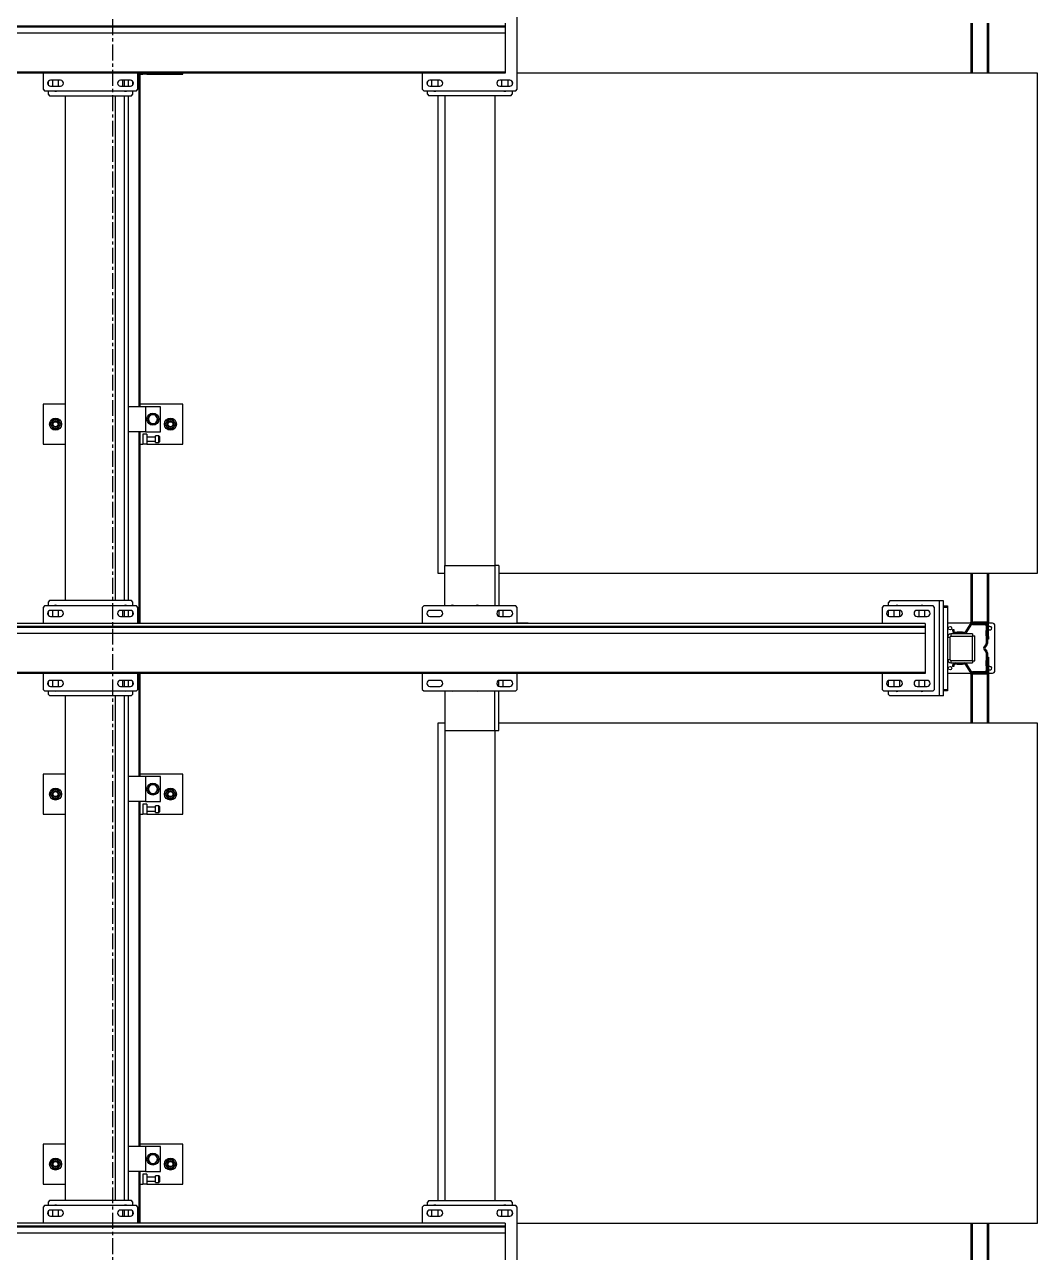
# Model space of a CAD drawing. Header units: millimetres. Extents: x 6622 to 532820, y 3370 to 359312.
# Drawn here: x 462973 to 465000, y 285681 to 288137 of the extents above; entities that cross this region are included whole.
import ezdxf

# ---------------------------------------------------------------- set-up
doc = ezdxf.new("R2010")
doc.units = ezdxf.units.MM
doc.linetypes.add('CENTER', pattern=[50.8, 31.75, -6.35, 6.35, -6.35])

# ---------------------------------------------------------------- blocks, each defined once
blk = doc.blocks.new('A$C6F3A12F4')
at = {"color": 2, "linetype": 'Continuous', "lineweight": 25}
for p, q in [((26585.2, 3700), (26585.2, 2659)), ((27585.2, 3700), (26585.2, 3700)), ((27585.2, 2622.1), (27585.2, 3700)), ((27885.2, 3700), (27885.2, 2622.1)), ((28885.2, 3700), (27885.2, 3700)), ((28885.2, 2659), (28885.2, 3700)), ((27780.2, 3615), (27690.2, 3615)), ((26485.2, 3602), (26585.2, 3602)), ((26485.2, 3599.5), (26585.2, 3599.5)), ((27585.2, 3602), (27683.2, 3602)), ((27585.2, 3599.5), (27683.2, 3599.5)), ((27683.2, 3599.5), (27683.2, 3602)), ((27683.2, 3599), (27683.2, 3599.5)), ((27685.2, 3599), (27683.2, 3599)), ((27683.2, 3599), (27683.2, 3572)), ((27685.2, 3610), (27685.2, 3601.8)), ((27685.2, 3599), (27685.2, 3594.5)), ((27687.7, 3594.5), (27685.2, 3594.5)), ((27685.2, 3570.1), (27685.2, 3594.5)), ((27686.2, 3602), (27686.2, 3600)), ((27712.2, 3602), (27686.2, 3602)), ((27690.7, 3600), (27686.2, 3600)), ((27687.7, 3570.1), (27687.7, 3594.5)), ((27690.7, 3600), (27690.7, 3597.5)), ((27690.7, 3600), (27699.8, 3600)), ((27690.7, 3597.5), (27699.8, 3597.5)), ((27699.8, 3600), (27699.8, 3597.5)), ((27710.6, 3600), (27699.8, 3600)), ((27710.6, 3597.5), (27699.8, 3597.5)), ((27710.6, 3597.5), (27710.6, 3600)), ((27710.6, 3600), (27725.8, 3600)), ((27710.6, 3597.5), (27725.8, 3597.5)), ((27712.2, 3600), (27712.2, 3602)), ((27712.2, 3602), (27717.2, 3602)), ((27717.2, 3602), (27717.2, 3600)), ((27725.8, 3597.5), (27725.8, 3600)), ((27729.2, 3598.8), (27727.6, 3596.8)), ((27727.6, 3596.8), (27731.8, 3593.5)), ((27729.2, 3598.8), (27733.3, 3595.5)), ((27731.8, 3593.5), (27733.3, 3595.5)), ((27737.1, 3595.5), (27741.2, 3598.8)), ((27737.1, 3595.5), (27738.6, 3593.5)), ((27738.6, 3593.5), (27742.8, 3596.8)), ((27742.8, 3596.8), (27741.2, 3598.8)), ((27744.6, 3600), (27744.6, 3597.5)), ((27744.6, 3600), (27759.8, 3600)), ((27744.6, 3597.5), (27759.8, 3597.5)), ((27753.2, 3600), (27753.2, 3602)), ((27753.2, 3602), (27758.2, 3602)), ((27758.2, 3602), (27758.2, 3600)), ((27758.2, 3602), (27784.2, 3602)), ((27759.8, 3600), (27759.8, 3597.5)), ((27770.6, 3600), (27759.8, 3600)), ((27770.6, 3597.5), (27759.8, 3597.5)), ((27770.6, 3597.5), (27770.6, 3600)), ((27770.6, 3600), (27779.7, 3600)), ((27770.6, 3597.5), (27779.7, 3597.5)), ((27779.7, 3600), (27784.2, 3600)), ((27779.7, 3597.5), (27779.7, 3600)), ((27785.2, 3594.5), (27782.7, 3594.5)), ((27782.7, 3594.5), (27782.7, 3570.1)), ((27784.2, 3600), (27784.2, 3602)), ((27785.2, 3601.8), (27785.2, 3610)), ((27787.2, 3599), (27785.2, 3599)), ((27785.2, 3599), (27785.2, 3594.5)), ((27785.2, 3594.5), (27785.2, 3570.1)), ((27787.2, 3599.5), (27787.2, 3602)), ((27787.2, 3602), (27885.2, 3602)), ((27787.2, 3599), (27787.2, 3599.5)), ((27787.2, 3599.5), (27885.2, 3599.5)), ((27787.2, 3599), (27787.2, 3572)), ((28885.2, 3602), (28985.2, 3602)), ((28885.2, 3599.5), (28985.2, 3599.5)), ((26485.2, 3569.5), (26585.2, 3569.5)), ((26485.2, 3567), (26585.2, 3567)), ((27585.2, 3569.5), (27683.2, 3569.5)), ((27585.2, 3567), (27683.2, 3567)), ((27683.2, 3572), (27685.2, 3572)), ((27683.2, 3567), (27683.2, 3572)), ((27685.2, 3567), (27683.2, 3567)), ((27685.2, 3570.1), (27685.2, 3567)), ((27685.2, 3570.1), (27687.7, 3570.1)), ((27685.2, 3567), (27685.2, 3520)), ((27689.1, 3567.5), (27687.8, 3565.4)), ((27701.8, 3556.9), (27687.8, 3565.4)), ((27703.1, 3559), (27689.1, 3567.5)), ((27706.7, 3569.9), (27711.7, 3569.9)), ((27706.7, 3569.9), (27706.7, 3526.9)), ((27760.7, 3574.9), (27710.7, 3574.9)), ((27710.7, 3569.9), (27710.7, 3574.9)), ((27760.7, 3569.9), (27710.7, 3569.9)), ((27711.7, 3569.9), (27711.7, 3526.9)), ((27759.7, 3526.9), (27759.7, 3569.9)), ((27759.7, 3569.9), (27764.7, 3569.9)), ((27760.7, 3569.9), (27760.7, 3574.9)), ((27764.7, 3526.9), (27764.7, 3569.9)), ((27781.3, 3567.5), (27767.3, 3559)), ((27782.6, 3565.4), (27768.6, 3556.9)), ((27782.6, 3565.4), (27781.3, 3567.5)), ((27782.7, 3570.1), (27785.2, 3570.1)), ((27785.2, 3572), (27787.2, 3572)), ((27785.2, 3567), (27785.2, 3570.1)), ((27787.2, 3567), (27785.2, 3567)), ((27785.2, 3520), (27785.2, 3567)), ((27787.2, 3572), (27787.2, 3567)), ((27787.2, 3569.5), (27885.2, 3569.5)), ((27787.2, 3567), (27885.2, 3567)), ((28885.2, 3569.5), (28985.2, 3569.5)), ((28885.2, 3567), (28985.2, 3567)), ((27701.8, 3556.9), (27703.1, 3559)), ((27705.7, 3554.3), (27703.2, 3554.3)), ((27703.2, 3550.3), (27703.2, 3554.3)), ((27705.7, 3550.3), (27703.2, 3550.3)), ((27703.2, 3550.3), (27703.2, 3539.5)), ((27703.2, 3539.5), (27705.7, 3539.5)), ((27703.2, 3535.5), (27703.2, 3539.5)), ((27705.7, 3550.3), (27705.7, 3554.3)), ((27705.7, 3550.3), (27705.7, 3539.5)), ((27705.7, 3535.5), (27705.7, 3539.5)), ((27767.2, 3554.3), (27764.7, 3554.3)), ((27767.2, 3550.3), (27764.7, 3550.3)), ((27764.7, 3539.5), (27767.2, 3539.5)), ((27767.2, 3554.3), (27767.2, 3550.3)), ((27767.2, 3539.5), (27767.2, 3550.3)), ((27767.2, 3539.5), (27767.2, 3535.5)), ((27767.3, 3559), (27768.6, 3556.9)), ((27650.7, 3511.9), (27650.7, 3519.9)), ((27650.7, 3519.9), (27653.7, 3519.9)), ((27653.7, 3519.9), (27653.7, 3511.9)), ((27653.7, 3519.9), (27817.7, 3519.9)), ((27698.2, 3530), (27698.2, 3532.5)), ((27698.2, 3532.5), (27700.2, 3532.5)), ((27698.2, 3530), (27700.2, 3530)), ((27700.2, 3530), (27700.2, 3532.5)), ((27703.2, 3535.5), (27705.7, 3535.5)), ((27706.7, 3526.9), (27711.7, 3526.9)), ((27713.7, 3524.9), (27713.7, 3519.9)), ((27713.7, 3524.9), (27757.7, 3524.9)), ((27757.7, 3519.9), (27757.7, 3524.9)), ((27759.7, 3526.9), (27764.7, 3526.9)), ((27764.7, 3535.5), (27767.2, 3535.5)), ((27770.2, 3532.5), (27770.2, 3530)), ((27770.2, 3532.5), (27772.2, 3532.5)), ((27770.2, 3530), (27772.2, 3530)), ((27772.2, 3532.5), (27772.2, 3530)), ((27817.7, 3511.9), (27817.7, 3519.9)), ((27817.7, 3519.9), (27820.7, 3519.9)), ((27820.7, 3519.9), (27820.7, 3511.9)), ((27830.7, 3511.9), (27640.7, 3511.9)), ((27640.7, 3511.9), (27640.7, 3503.9)), ((27830.7, 3503.9), (27640.7, 3503.9)), ((27640.7, 3503.9), (27640.7, 3404.9)), ((27653.7, 3494), (27650.7, 3491)), ((27650.7, 3491), (27650.7, 3392)), ((27817.7, 3494), (27653.7, 3494)), ((27820.7, 3491), (27817.7, 3494)), ((27820.7, 3392), (27820.7, 3491)), ((27830.7, 3511.9), (27830.7, 3503.9)), ((27830.7, 3503.9), (27830.7, 3404.9)), ((27659.7, 3479), (27659.7, 3459)), ((27671.7, 3474.9), (27659.7, 3474.9)), ((27671.7, 3459), (27671.7, 3479)), ((27685.7, 3475), (27691.1, 3475)), ((27685.7, 3475), (27685.7, 225)), ((27691.1, 225), (27691.1, 3475)), ((27691.1, 3475), (27693.7, 3475)), ((27693.7, 3475), (27693.7, 225)), ((27693.7, 3475), (27705.7, 3475)), ((27705.7, 3475), (27705.7, 225)), ((27705.7, 3475), (27783.1, 3475)), ((27783.1, 225), (27783.1, 3475)), ((27783.1, 3475), (27785.7, 3475)), ((27785.7, 3475), (27785.7, 225)), ((27799.7, 3479), (27799.7, 3459)), ((27811.7, 3474.9), (27799.7, 3474.9)), ((27811.7, 3459), (27811.7, 3479)), ((27659.7, 3462.9), (27671.7, 3462.9)), ((27799.7, 3462.9), (27811.7, 3462.9)), ((27659.7, 3424), (27659.7, 3404)), ((27671.6, 3424.9), (27659.8, 3424.9)), ((27671.7, 3404), (27671.7, 3424)), ((27799.7, 3424), (27799.7, 3404)), ((27811.6, 3424.9), (27799.8, 3424.9)), ((27811.7, 3404), (27811.7, 3424)), ((27640.7, 3404.9), (27643.7, 3401.9)), ((27650.7, 3401.9), (27643.7, 3401.9)), ((27650.7, 3392), (27653.7, 3389)), ((27659.7, 3412.9), (27671.7, 3412.9)), ((27671.3, 3401.9), (27660.1, 3401.9)), ((27799.7, 3412.9), (27811.7, 3412.9)), ((27811.3, 3401.9), (27800.1, 3401.9)), ((27817.7, 3389), (27820.7, 3392)), ((27827.7, 3401.9), (27820.7, 3401.9)), ((27827.7, 3401.9), (27830.7, 3404.9)), ((27653.7, 3389), (27685.7, 3389)), ((27785.7, 3389), (27817.7, 3389)), ((27685.2, 2680), (27685.2, 2659)), ((26617.2, 2659), (26453.2, 2659)), ((26620.2, 2656), (26617.2, 2659)), ((26620.2, 2472), (26620.2, 2656)), ((27653.7, 2659), (27650.7, 2656)), ((27650.7, 2656), (27650.7, 2472)), ((27685.7, 2659), (27653.7, 2659)), ((27817.7, 2659), (27785.7, 2659)), ((27820.7, 2656), (27817.7, 2659)), ((27820.7, 2472), (27820.7, 2656)), ((28853.2, 2659), (28850.2, 2656)), ((28850.2, 2656), (28850.2, 2472)), ((29017.2, 2659), (28853.2, 2659)), ((26485.2, 2635), (26490.6, 2635)), ((26490.6, 1065), (26490.6, 2635)), ((26490.6, 2635), (26493.2, 2635)), ((26493.2, 2635), (26493.2, 1065)), ((26493.2, 2635), (26505.2, 2635)), ((26505.2, 2635), (26505.2, 1065)), ((26505.2, 2635), (26582.6, 2635)), ((26582.6, 1065), (26582.6, 2635)), ((26582.6, 2635), (26585.2, 2635)), ((26585.2, 2635), (26585.2, 1065)), ((26599.2, 2644), (26599.2, 2624)), ((26599.2, 2640.1), (26611.2, 2640.1)), ((26611.2, 2628.1), (26599.2, 2628.1)), ((26602, 2649.1), (26608.4, 2649.1)), ((26611.2, 2624), (26611.2, 2644)), ((26620.2, 2649.1), (26627.2, 2649.1)), ((26630.2, 2646.1), (26627.2, 2649.1)), ((26630.2, 2646.1), (26630.2, 2482.1)), ((27659.7, 2644), (27659.7, 2624)), ((27659.7, 2630.1), (27671.7, 2630.1)), ((27671.7, 2624), (27671.7, 2644)), ((27799.7, 2644), (27799.7, 2624)), ((27799.7, 2630.1), (27811.7, 2630.1)), ((27811.7, 2624), (27811.7, 2644)), ((28843.2, 2649.1), (28840.2, 2646.1)), ((28840.2, 2482.1), (28840.2, 2646.1)), ((28843.2, 2649.1), (28850.2, 2649.1)), ((28859.2, 2644), (28859.2, 2624)), ((28859.2, 2640.1), (28871.2, 2640.1)), ((28871.2, 2628.1), (28859.2, 2628.1)), ((28862, 2649.1), (28868.4, 2649.1)), ((28871.2, 2624), (28871.2, 2644)), ((28885.2, 2635), (28890.6, 2635)), ((28885.2, 2635), (28885.2, 1065)), ((28890.6, 1065), (28890.6, 2635)), ((28890.6, 2635), (28893.2, 2635)), ((28893.2, 2635), (28893.2, 1065)), ((28893.2, 2635), (28905.2, 2635)), ((28905.2, 2635), (28905.2, 1065)), ((28905.2, 2635), (28982.6, 2635)), ((26630.2, 2614.1), (27570.2, 2614.1)), ((27570.2, 2622.1), (27570.2, 2614.1)), ((27570.2, 2622.1), (27650.7, 2622.1)), ((27570.2, 2514.1), (27570.2, 2614.1)), ((27570.2, 2614.1), (27650.7, 2614.1)), ((27660, 2622.1), (27671.4, 2622.1)), ((27811.4, 2622.1), (27800, 2622.1)), ((27900.2, 2622.1), (27820.7, 2622.1)), ((27900.2, 2614.1), (27820.7, 2614.1)), ((27900.2, 2614.1), (27900.2, 2622.1)), ((27900.2, 2514.1), (27900.2, 2614.1)), ((27900.2, 2614.1), (28840.2, 2614.1)), ((26630.2, 2514.1), (27570.2, 2514.1)), ((27650.7, 2514.1), (27570.2, 2514.1)), ((27585.2, 2500), (27585.2, 2514.1)), ((27820.7, 2514.1), (27900.2, 2514.1)), ((27885.2, 2514.1), (27885.2, 2500)), ((27900.2, 2514.1), (28840.2, 2514.1)), ((26599.2, 2504), (26599.2, 2484)), ((26599.2, 2500.1), (26611.2, 2500.1)), ((26599.2, 2500), (26611.2, 2500)), ((26611.2, 2488.1), (26599.2, 2488.1)), ((26611.2, 2484), (26611.2, 2504)), ((26627.2, 2479.1), (26630.2, 2482.1)), ((26630.2, 2500), (27585.2, 2500)), ((27659.7, 2504), (27659.7, 2484)), ((27671.7, 2484), (27671.7, 2504)), ((27799.7, 2504), (27799.7, 2484)), ((27811.7, 2484), (27811.7, 2504)), ((27885.2, 2500), (28840.2, 2500)), ((28840.2, 2482.1), (28843.2, 2479.1)), ((28859.2, 2504), (28859.2, 2484)), ((28859.2, 2500.1), (28871.2, 2500.1)), ((28859.2, 2500), (28871.2, 2500)), ((28871.2, 2488.1), (28859.2, 2488.1)), ((28871.2, 2484), (28871.2, 2504)), ((26585.2, 2469), (26617.2, 2469)), ((26608.7, 2479.1), (26601.8, 2479.1)), ((26617.2, 2469), (26620.2, 2472)), ((26627.2, 2479.1), (26620.2, 2479.1)), ((27650.7, 2472), (27653.7, 2469)), ((27653.7, 2469), (27685.7, 2469)), ((27785.7, 2469), (27817.7, 2469)), ((27817.7, 2469), (27820.7, 2472)), ((28850.2, 2479.1), (28843.2, 2479.1)), ((28850.2, 2472), (28853.2, 2469)), ((28853.2, 2469), (28885.2, 2469)), ((28868.7, 2479.1), (28861.8, 2479.1)), ((26587.2, 1990), (26585.2, 1990)), ((26587.2, 1918), (26587.2, 1990)), ((27247.2, 1990), (27247.2, 1904)), ((27327.2, 1990), (27247.2, 1990)), ((27327.2, 1918), (27327.2, 1990)), ((28067.2, 1990), (27987.2, 1990)), ((27987.2, 1990), (27987.2, 1904)), ((28067.2, 1918), (28067.2, 1990)), ((28807.2, 1990), (28727.2, 1990)), ((28727.2, 1990), (28727.2, 1904)), ((28807.2, 1918), (28807.2, 1990)), ((27296.7, 1965), (27296.2, 1965)), ((28036.7, 1965), (28036.2, 1965)), ((28776.7, 1965), (28776.2, 1965)), ((27302.2, 1945), (27252.2, 1945)), ((27252.2, 1945), (27252.2, 1915)), ((27296.6, 1963.2), (27296.2, 1963.2)), ((27296.3, 1962.2), (27296.6, 1963.2)), ((27302.2, 1915), (27302.2, 1945)), ((27310.7, 1942), (27310.7, 1935)), ((27323.7, 1942), (27310.7, 1942)), ((27311.7, 1943), (27322.7, 1943)), ((27323.7, 1935), (27323.7, 1942)), ((28042.2, 1945), (27992.2, 1945)), ((27992.2, 1945), (27992.2, 1915)), ((28036.6, 1963.2), (28036.2, 1963.2)), ((28036.3, 1962.2), (28036.6, 1963.2)), ((28042.2, 1915), (28042.2, 1945)), ((28050.7, 1942), (28050.7, 1935)), ((28063.7, 1942), (28050.7, 1942)), ((28051.7, 1943), (28062.7, 1943)), ((28063.7, 1935), (28063.7, 1942)), ((28782.2, 1945), (28732.2, 1945)), ((28732.2, 1945), (28732.2, 1915)), ((28776.6, 1963.2), (28776.2, 1963.2)), ((28776.3, 1962.2), (28776.6, 1963.2)), ((28782.2, 1915), (28782.2, 1945)), ((28790.7, 1942), (28790.7, 1935)), ((28803.7, 1942), (28790.7, 1942)), ((28791.7, 1943), (28802.7, 1943)), ((28803.7, 1935), (28803.7, 1942)), ((26585.2, 1918), (26587.2, 1918)), ((26587.2, 1918), (26587.2, 1910)), ((27272.2, 1937.3), (27268, 1934.4)), ((27268.7, 1924.2), (27273.4, 1922)), ((27276.4, 1940.2), (27272.2, 1937.3)), ((27273.4, 1922), (27278, 1919.8)), ((27281, 1938), (27276.4, 1940.2)), ((27278, 1919.8), (27282.2, 1922.7)), ((27285.6, 1935.8), (27281, 1938)), ((27282.2, 1922.7), (27286.4, 1925.6)), ((27286.7, 1930), (27286.1, 1930)), ((27286.6, 1928.2), (27286.2, 1928.2)), ((27286.4, 1927.4), (27286.6, 1928.2)), ((27307.2, 1918), (27307.2, 1910)), ((27307.2, 1918), (27327.2, 1918)), ((27323.7, 1935), (27310.7, 1935)), ((27313.2, 1935), (27313.2, 1918)), ((27321.2, 1918), (27321.2, 1935)), ((27327.2, 1918), (27327.2, 1910)), ((28012.2, 1937.3), (28008, 1934.4)), ((28008.7, 1924.2), (28013.4, 1922)), ((28016.4, 1940.2), (28012.2, 1937.3)), ((28013.4, 1922), (28018, 1919.8)), ((28021, 1938), (28016.4, 1940.2)), ((28018, 1919.8), (28022.2, 1922.7)), ((28025.6, 1935.8), (28021, 1938)), ((28022.2, 1922.7), (28026.4, 1925.6)), ((28026.7, 1930), (28026.1, 1930)), ((28026.6, 1928.2), (28026.2, 1928.2)), ((28026.4, 1927.4), (28026.6, 1928.2)), ((28047.2, 1918), (28067.2, 1918)), ((28047.2, 1918), (28047.2, 1910)), ((28063.7, 1935), (28050.7, 1935)), ((28053.2, 1935), (28053.2, 1918)), ((28061.2, 1918), (28061.2, 1935)), ((28067.2, 1918), (28067.2, 1910)), ((28752.2, 1937.3), (28748, 1934.4)), ((28748.7, 1924.2), (28753.4, 1922)), ((28756.4, 1940.2), (28752.2, 1937.3)), ((28753.4, 1922), (28758, 1919.8)), ((28761, 1938), (28756.4, 1940.2)), ((28758, 1919.8), (28762.2, 1922.7)), ((28765.7, 1935.8), (28761, 1938)), ((28762.2, 1922.7), (28766.4, 1925.6)), ((28766.7, 1930), (28766.1, 1930)), ((28766.6, 1928.2), (28766.2, 1928.2)), ((28766.4, 1927.4), (28766.6, 1928.2)), ((28787.2, 1918), (28787.2, 1910)), ((28787.2, 1918), (28807.2, 1918)), ((28803.7, 1935), (28790.7, 1935)), ((28793.2, 1935), (28793.2, 1918)), ((28801.2, 1918), (28801.2, 1935)), ((28807.2, 1918), (28807.2, 1910)), ((26585.2, 1910), (26587.2, 1910)), ((26585.2, 1904), (27252.2, 1904)), ((27252.2, 1902.7), (26585.2, 1902.7)), ((26617.2, 1900), (26585.2, 1900)), ((26587.2, 1904), (26587.2, 1910)), ((26620.2, 1897), (26617.2, 1900)), ((26620.2, 1713), (26620.2, 1897)), ((27252.2, 1915), (27302.2, 1915)), ((27252.2, 1915), (27252.2, 1880.2)), ((27302.2, 1915), (27302.2, 1880.2)), ((27302.2, 1904), (27685.7, 1904)), ((27685.7, 1902.7), (27302.2, 1902.7)), ((27307.2, 1910), (27327.2, 1910)), ((27327.2, 1904), (27327.2, 1910)), ((27653.7, 1900), (27650.7, 1897)), ((27650.7, 1897), (27650.7, 1713)), ((27685.7, 1900), (27653.7, 1900)), ((27785.7, 1904), (27992.2, 1904)), ((27992.2, 1902.7), (27785.7, 1902.7)), ((27817.7, 1900), (27785.7, 1900)), ((27820.7, 1897), (27817.7, 1900)), ((27820.7, 1713), (27820.7, 1897)), ((27992.2, 1915), (27992.2, 1880.2)), ((27992.2, 1915), (28042.2, 1915)), ((28042.2, 1915), (28042.2, 1880.2)), ((28042.2, 1904), (28732.2, 1904)), ((28732.2, 1902.7), (28042.2, 1902.7)), ((28047.2, 1910), (28067.2, 1910)), ((28067.2, 1904), (28067.2, 1910)), ((28732.2, 1915), (28732.2, 1880.2)), ((28732.2, 1915), (28782.2, 1915)), ((28782.2, 1915), (28782.2, 1880.2)), ((28782.2, 1904), (28885.2, 1904)), ((28885.2, 1902.7), (28782.2, 1902.7)), ((28787.2, 1910), (28807.2, 1910)), ((28807.2, 1904), (28807.2, 1910)), ((28853.2, 1900), (28850.2, 1897)), ((28850.2, 1897), (28850.2, 1713)), ((28885.2, 1900), (28853.2, 1900)), ((26599.2, 1885), (26599.2, 1865)), ((26611.2, 1881), (26599.2, 1881)), ((26599.2, 1880.2), (26611.2, 1880.2)), ((26611.2, 1872.8), (26599.2, 1872.8)), ((26599.2, 1869), (26611.2, 1869)), ((26608.5, 1890), (26601.9, 1890)), ((26611.2, 1865), (26611.2, 1885)), ((26627.2, 1890), (26620.2, 1890)), ((26620.8, 1872.8), (26620.2, 1872.8)), ((26630.2, 1887), (26627.2, 1890)), ((26630.2, 1723), (26630.2, 1887)), ((26630.2, 1880.2), (27640.2, 1880.2)), ((27640.2, 1872.8), (26630.2, 1872.8)), ((27643.2, 1890), (27640.2, 1887)), ((27640.2, 1887), (27640.2, 1723)), ((27650.7, 1890), (27643.2, 1890)), ((27650.7, 1872.8), (27649.6, 1872.8)), ((27659.7, 1885), (27659.7, 1865)), ((27671.7, 1881), (27659.7, 1881)), ((27659.7, 1880.2), (27671.7, 1880.2)), ((27671.7, 1872.8), (27659.7, 1872.8)), ((27659.7, 1869), (27671.7, 1869)), ((27669, 1890), (27662.4, 1890)), ((27671.7, 1865), (27671.7, 1885)), ((27799.7, 1885), (27799.7, 1865)), ((27811.7, 1881), (27799.7, 1881)), ((27799.7, 1880.2), (27811.7, 1880.2)), ((27811.7, 1872.8), (27799.7, 1872.8)), ((27799.7, 1869), (27811.7, 1869)), ((27809, 1890), (27802.4, 1890)), ((27811.7, 1865), (27811.7, 1885)), ((27827.2, 1890), (27820.7, 1890)), ((27820.8, 1872.8), (27820.7, 1872.8)), ((27830.2, 1887), (27827.2, 1890)), ((27830.2, 1723), (27830.2, 1887)), ((27830.2, 1880.2), (28840.2, 1880.2)), ((28840.2, 1872.8), (27830.2, 1872.8)), ((28843.2, 1890), (28840.2, 1887)), ((28840.2, 1887), (28840.2, 1723)), ((28850.2, 1890), (28843.2, 1890)), ((28850.2, 1872.8), (28849.6, 1872.8)), ((28859.2, 1885), (28859.2, 1865)), ((28871.2, 1881), (28859.2, 1881)), ((28859.2, 1880.2), (28871.2, 1880.2)), ((28871.2, 1872.8), (28859.2, 1872.8)), ((28859.2, 1869), (28871.2, 1869)), ((28868.5, 1890), (28861.9, 1890)), ((28871.2, 1865), (28871.2, 1885)), ((27640.2, 1855), (26630.2, 1855)), ((28840.2, 1855), (27830.2, 1855)), ((26599.2, 1745), (26599.2, 1725)), ((26611.2, 1725), (26611.2, 1745)), ((27640.2, 1755), (26630.2, 1755)), ((27247.2, 1755), (27247.2, 1710)), ((27327.2, 1710), (27327.2, 1755)), ((27659.7, 1745), (27659.7, 1725)), ((27671.7, 1725), (27671.7, 1745)), ((27799.7, 1745), (27799.7, 1725)), ((27811.7, 1725), (27811.7, 1745)), ((28840.2, 1755), (27830.2, 1755)), ((27987.2, 1755), (27987.2, 1710)), ((28067.2, 1710), (28067.2, 1755)), ((28727.2, 1755), (28727.2, 1710)), ((28807.2, 1710), (28807.2, 1755)), ((28859.2, 1745), (28859.2, 1725)), ((28871.2, 1725), (28871.2, 1745)), ((26611.2, 1741), (26599.2, 1741)), ((26599.2, 1729), (26611.2, 1729)), ((26601.9, 1720), (26608.5, 1720)), ((26620.2, 1720), (26627.2, 1720)), ((26627.2, 1720), (26630.2, 1723)), ((27296.7, 1735), (27296.2, 1735)), ((27296.6, 1733.2), (27296.2, 1733.2)), ((27296.3, 1732.2), (27296.6, 1733.2)), ((27640.2, 1723), (27643.2, 1720)), ((27643.2, 1720), (27650.7, 1720)), ((27671.7, 1741), (27659.7, 1741)), ((27659.7, 1729), (27671.7, 1729)), ((27662.4, 1720), (27669, 1720)), ((27811.7, 1741), (27799.7, 1741)), ((27799.7, 1729), (27811.7, 1729)), ((27802.4, 1720), (27809, 1720)), ((27820.7, 1720), (27827.2, 1720)), ((27827.2, 1720), (27830.2, 1723)), ((28036.7, 1735), (28036.2, 1735)), ((28036.6, 1733.2), (28036.2, 1733.2)), ((28036.3, 1732.2), (28036.6, 1733.2)), ((28776.7, 1735), (28776.2, 1735)), ((28776.6, 1733.2), (28776.2, 1733.2)), ((28776.3, 1732.2), (28776.6, 1733.2)), ((28840.2, 1723), (28843.2, 1720)), ((28843.2, 1720), (28850.2, 1720)), ((28871.2, 1741), (28859.2, 1741)), ((28859.2, 1729), (28871.2, 1729)), ((28861.9, 1720), (28868.5, 1720)), ((26585.2, 1710), (26617.2, 1710)), ((26617.2, 1710), (26620.2, 1713)), ((27247.2, 1710), (27327.2, 1710)), ((27650.7, 1713), (27653.7, 1710)), ((27653.7, 1710), (27685.7, 1710)), ((27785.7, 1710), (27817.7, 1710)), ((27817.7, 1710), (27820.7, 1713)), ((27987.2, 1710), (28067.2, 1710)), ((28727.2, 1710), (28807.2, 1710)), ((28850.2, 1713), (28853.2, 1710)), ((28853.2, 1710), (28885.2, 1710))]:
    blk.add_line(p, q, dxfattribs=at)
at = {"color": 2, "linetype": 'Continuous', "lineweight": 25, "flags": 128}
for points in [[(27296.7, 1965), (27296.6, 1966.9), (27296.3, 1967.9)], [(28036.7, 1965), (28036.6, 1966.9), (28036.3, 1967.9)], [(28776.7, 1965), (28776.6, 1966.9), (28776.3, 1967.9)], [(27296.7, 1735), (27296.6, 1736.9), (27296.3, 1737.9)], [(28036.7, 1735), (28036.6, 1736.9), (28036.3, 1737.9)], [(28776.7, 1735), (28776.6, 1736.9), (28776.3, 1737.9)]]:
    blk.add_lwpolyline(points, dxfattribs=at)
at = {"color": 2, "linetype": 'Continuous', "lineweight": 25}
for centre, radius in [((27695.2, 3525), 3.5), ((27775.2, 3525), 3.5), ((27287.2, 1965), 12), ((27287.2, 1965), 8.62), ((27287.2, 1965), 6), ((27287.2, 1965), 5), ((28027.2, 1965), 12), ((28027.2, 1965), 8.62), ((28027.2, 1965), 6), ((28027.2, 1965), 5), ((28767.2, 1965), 12), ((28767.2, 1965), 8.62), ((28767.2, 1965), 6), ((28767.2, 1965), 5), ((27277.2, 1930), 12), ((28017.2, 1930), 12), ((28757.2, 1930), 12), ((27287.2, 1735), 12), ((28027.2, 1735), 12), ((28767.2, 1735), 12), ((27287.2, 1735), 8.62), ((27287.2, 1735), 6), ((27287.2, 1735), 5), ((28027.2, 1735), 8.63), ((28027.2, 1735), 6), ((28027.2, 1735), 5), ((28767.2, 1735), 8.63), ((28767.2, 1735), 6), ((28767.2, 1735), 5)]:
    blk.add_circle(centre, radius, dxfattribs=at)
for centre, radius, start, end in [((27690.2, 3610), 5, 90, 180), ((27780.2, 3610), 5, 0, 90), ((27686.2, 3599), 3, 90, 180), ((27686.2, 3599), 1, 90, 180), ((27690.7, 3594.5), 5.5, 90, 180), ((27690.7, 3594.5), 3, 90, 180), ((27695.2, 3605), 3.5, 301.0027, 180), ((27695.2, 3605), 3.5, 180, 238.9973), ((27725.8, 3594.5), 5.5, 51.3402, 90), ((27725.8, 3594.5), 3, 51.3402, 90), ((27735.2, 3597.8), 5.5, 231.3402, 308.6598), ((27735.2, 3597.8), 3, 231.3402, 308.6598), ((27744.6, 3594.5), 5.5, 90, 128.6598), ((27744.6, 3594.5), 3, 90, 128.6598), ((27775.2, 3605), 3.5, 301.0027, 180), ((27775.2, 3605), 3.5, 180, 238.9973), ((27779.7, 3594.5), 5.5, 0, 90), ((27779.7, 3594.5), 3, 0, 90), ((27784.2, 3599), 3, 0, 90), ((27784.2, 3599), 1, 0, 90), ((27690.7, 3570.1), 5.5, 180, 238.5704), ((27690.7, 3570.1), 3, 180, 238.5704), ((27779.7, 3570.1), 3, 301.4296, 0), ((27779.7, 3570.1), 5.5, 301.4296, 0), ((27700.2, 3554.3), 3, 0, 58.5704), ((27700.2, 3554.3), 5.5, 0, 58.5704), ((27770.2, 3554.3), 5.5, 121.4296, 180), ((27770.2, 3554.3), 3, 121.4296, 180), ((27700.2, 3535.5), 5.5, 270, 0), ((27700.2, 3535.5), 3, 270, 0), ((27713.7, 3526.9), 7, 180, 270), ((27713.7, 3526.9), 2, 180, 270), ((27757.7, 3526.9), 7, 270, 0), ((27757.7, 3526.9), 2, 270, 0), ((27770.2, 3535.5), 5.5, 180, 270), ((27770.2, 3535.5), 3, 180, 270), ((27655.7, 3468.9), 6, 146.4427, 213.5573), ((27665.7, 3479), 6, 0, 180), ((27805.7, 3479), 6, 0, 180), ((27815.7, 3468.9), 6, 326.4427, 33.5573), ((27665.7, 3459), 6, 180, 0), ((27805.7, 3459), 6, 180, 0), ((27655.7, 3418.9), 6, 146.4427, 213.5573), ((27665.7, 3424), 6, 0, 180), ((27805.7, 3424), 6, 0, 180), ((27815.7, 3418.9), 6, 326.4427, 33.5573), ((27665.7, 3404), 6, 180, 0), ((27805.7, 3404), 6, 180, 0), ((27690.2, 2680), 5, 154.1581, 180), ((26605.2, 2644), 6, 0, 180), ((26615.2, 2634.1), 6, 326.4427, 33.5573), ((27665.7, 2644), 6, 0, 180), ((27805.7, 2644), 6, 0, 180), ((28855.2, 2634.1), 6, 146.4427, 213.5573), ((28865.2, 2644), 6, 0, 180), ((26605.2, 2624), 6, 180, 0), ((27665.7, 2624), 6, 180, 0), ((27805.7, 2624), 6, 180, 0), ((28865.2, 2624), 6, 180, 0), ((27655.2, 2579.1), 6, 138.5904, 221.4096), ((27815.2, 2579.1), 6, 336.4435, 23.5565), ((27655.2, 2529.1), 6, 138.5904, 221.4096), ((27815.2, 2529.1), 6, 336.4435, 23.5565), ((26605.2, 2504), 6, 0, 180), ((27665.7, 2504), 6, 0, 180), ((27805.7, 2504), 6, 0, 180), ((28865.2, 2504), 6, 0, 180), ((26605.2, 2484), 6, 180, 0), ((26615.2, 2494.1), 6, 326.4427, 33.5573), ((27665.7, 2484), 6, 180, 0), ((27805.7, 2484), 6, 180, 0), ((28855.2, 2494.1), 6, 146.4427, 213.5573), ((28865.2, 2484), 6, 180, 0), ((27287.2, 1965), 9.55, 349.1982, 0), ((28027.2, 1965), 9.55, 349.1982, 0), ((28767.2, 1965), 9.55, 349.1982, 0), ((27287.2, 1965), 9.55, 221.2996, 256.7088), ((27311.7, 1942), 1, 90, 180), ((27322.7, 1942), 1, 0, 90), ((28027.2, 1965), 9.55, 221.2996, 256.7088), ((28051.7, 1942), 1, 90, 180), ((28062.7, 1942), 1, 0, 90), ((28767.2, 1965), 9.55, 221.2996, 256.7088), ((28791.7, 1942), 1, 90, 180), ((28802.7, 1942), 1, 0, 90), ((27277.2, 1930), 9.55, 165.3637, 203.9741), ((27277.2, 1930), 8.87, 124.3653, 184.3653), ((27277.2, 1930), 8.87, 184.3653, 244.3653), ((27277.2, 1930), 9.55, 104.5207, 143.3519), ((27277.2, 1930), 9.55, 224.4516, 265.4367), ((27277.2, 1930), 8.87, 64.3653, 124.3653), ((27277.2, 1930), 8.87, 244.3653, 304.3653), ((27277.2, 1930), 9.55, 42.9611, 84.8708), ((27277.2, 1930), 9.55, 283.449, 324.061), ((27277.2, 1930), 8.86, 4.3653, 64.3653), ((27277.2, 1930), 8.87, 304.3653, 4.3653), ((27277.2, 1930), 9.55, 0, 24.9691), ((27277.2, 1930), 9.55, 349.1982, 0), ((28017.2, 1930), 9.55, 165.3637, 203.9741), ((28017.2, 1930), 8.86, 124.3653, 184.3653), ((28017.2, 1930), 8.87, 184.3653, 244.3653), ((28017.2, 1930), 9.55, 104.5207, 143.3519), ((28017.2, 1930), 9.55, 224.4516, 265.4367), ((28017.2, 1930), 8.86, 64.3653, 124.3653), ((28017.2, 1930), 8.87, 244.3653, 304.3653), ((28017.2, 1930), 9.55, 42.9611, 84.8708), ((28017.2, 1930), 9.55, 283.449, 324.061), ((28017.2, 1930), 8.86, 4.3653, 64.3653), ((28017.2, 1930), 8.87, 304.3653, 4.3653), ((28017.2, 1930), 9.55, 0, 24.9691), ((28017.2, 1930), 9.55, 349.1982, 0), ((28757.2, 1930), 9.55, 165.3637, 203.9741), ((28757.2, 1930), 8.87, 124.3653, 184.3653), ((28757.2, 1930), 8.87, 184.3653, 244.3653), ((28757.2, 1930), 9.55, 104.5207, 143.3519), ((28757.2, 1930), 9.55, 224.4516, 265.4367), ((28757.2, 1930), 8.87, 64.3653, 124.3653), ((28757.2, 1930), 8.87, 244.3653, 304.3653), ((28757.2, 1930), 9.55, 42.9611, 84.8708), ((28757.2, 1930), 9.55, 283.449, 324.061), ((28757.2, 1930), 8.87, 4.3653, 64.3653), ((28757.2, 1930), 8.87, 304.3653, 4.3653), ((28757.2, 1930), 9.55, 0, 24.9691), ((28757.2, 1930), 9.55, 349.1982, 0), ((26605.2, 1885), 6, 0, 180), ((26615.2, 1875), 6, 326.4427, 33.5573), ((27655.2, 1875), 6, 138.5904, 221.4096), ((27665.7, 1885), 6, 0, 180), ((27805.7, 1885), 6, 0, 180), ((27815.2, 1875), 6, 336.4435, 23.5565), ((28855.2, 1875), 6, 146.4427, 213.5573), ((28865.2, 1885), 6, 0, 180), ((26605.2, 1865), 6, 180, 0), ((27665.7, 1865), 6, 180, 0), ((27805.7, 1865), 6, 180, 0), ((28865.2, 1865), 6, 180, 0), ((26605.2, 1745), 6, 0, 180), ((27665.7, 1745), 6, 0, 180), ((27805.7, 1745), 6, 0, 180), ((28865.2, 1745), 6, 0, 180), ((26605.2, 1725), 6, 180, 0), ((26615.2, 1735), 6, 326.4427, 33.5573), ((27287.2, 1735), 9.55, 221.2996, 256.7088), ((27287.2, 1735), 9.55, 349.1982, 0), ((27655.2, 1735), 6, 138.5904, 221.4096), ((27665.7, 1725), 6, 180, 0), ((27805.7, 1725), 6, 180, 0), ((27815.2, 1735), 6, 336.4435, 23.5565), ((28027.2, 1735), 9.55, 221.2996, 256.7088), ((28027.2, 1735), 9.55, 349.1982, 0), ((28767.2, 1735), 9.55, 221.2996, 256.7088), ((28767.2, 1735), 9.55, 349.1982, 0), ((28855.2, 1735), 6, 146.4427, 213.5573), ((28865.2, 1725), 6, 180, 0)]:
    blk.add_arc(centre, radius, start, end, dxfattribs=at)
for points, knots in [([(27287.2, 1975.4), (27286.4, 1974.9), (27284.8, 1974), (27282.5, 1972.7), (27280.3, 1971.4), (27278.9, 1970.6), (27278.2, 1970.2)], [0, 0, 0, 0, 0.264655, 0.534987, 0.765327, 1, 1, 1, 1]), ([(27278.2, 1970.2), (27278.2, 1969.8), (27278.2, 1968.5), (27278.2, 1966.2), (27278.2, 1963.2), (27278.2, 1961.1), (27278.2, 1959.8)], [0, 0, 0, 0, 0.131003, 0.38054, 0.636178, 1, 1, 1, 1]), ([(27296.2, 1970.2), (27295.4, 1970.6), (27293.8, 1971.6), (27291.5, 1972.9), (27289.3, 1974.2), (27287.9, 1975), (27287.2, 1975.4)], [0, 0, 0, 0, 0.264614, 0.534904, 0.765363, 1, 1, 1, 1]), ([(27296.2, 1959.8), (27296.2, 1961.1), (27296.2, 1963.2), (27296.2, 1966.2), (27296.2, 1968.4), (27296.2, 1969.8), (27296.2, 1970.2)], [0, 0, 0, 0, 0.363821, 0.613049, 0.868997, 1, 1, 1, 1]), ([(28027.2, 1975.4), (28026.4, 1974.9), (28024.8, 1974), (28022.5, 1972.7), (28020.3, 1971.4), (28018.9, 1970.6), (28018.2, 1970.2)], [0, 0, 0, 0, 0.264655, 0.534987, 0.765327, 1, 1, 1, 1]), ([(28018.2, 1970.2), (28018.2, 1969.8), (28018.2, 1968.5), (28018.2, 1966.2), (28018.2, 1963.2), (28018.2, 1961.1), (28018.2, 1959.8)], [0, 0, 0, 0, 0.131003, 0.38054, 0.636178, 1, 1, 1, 1]), ([(28036.2, 1970.2), (28035.4, 1970.6), (28033.8, 1971.6), (28031.5, 1972.9), (28029.3, 1974.2), (28027.9, 1975), (28027.2, 1975.4)], [0, 0, 0, 0, 0.264614, 0.534904, 0.765363, 1, 1, 1, 1]), ([(28036.2, 1959.8), (28036.2, 1961.1), (28036.2, 1963.2), (28036.2, 1966.2), (28036.2, 1968.4), (28036.2, 1969.8), (28036.2, 1970.2)], [0, 0, 0, 0, 0.363821, 0.613049, 0.868997, 1, 1, 1, 1]), ([(28767.2, 1975.4), (28766.4, 1974.9), (28764.8, 1974), (28762.5, 1972.7), (28760.3, 1971.4), (28758.9, 1970.6), (28758.2, 1970.2)], [0, 0, 0, 0, 0.264501, 0.534988, 0.765328, 1, 1, 1, 1]), ([(28758.2, 1970.2), (28758.2, 1969.8), (28758.2, 1968.5), (28758.2, 1966.2), (28758.2, 1963.2), (28758.2, 1961.1), (28758.2, 1959.8)], [0, 0, 0, 0, 0.131003, 0.38054, 0.636178, 1, 1, 1, 1]), ([(28776.2, 1970.2), (28775.4, 1970.6), (28773.8, 1971.6), (28771.5, 1972.9), (28769.3, 1974.2), (28767.9, 1975), (28767.2, 1975.4)], [0, 0, 0, 0, 0.264614, 0.534904, 0.765363, 1, 1, 1, 1]), ([(28776.2, 1959.8), (28776.2, 1961.1), (28776.2, 1963.2), (28776.2, 1966.2), (28776.2, 1968.4), (28776.2, 1969.8), (28776.2, 1970.2)], [0, 0, 0, 0, 0.363821, 0.613049, 0.868997, 1, 1, 1, 1]), ([(27278.2, 1959.8), (27279, 1959.4), (27280.6, 1958.4), (27282.9, 1957.1), (27285.1, 1955.8), (27286.5, 1955), (27287.2, 1954.6)], [0, 0, 0, 0, 0.264501, 0.534988, 0.765328, 1, 1, 1, 1]), ([(27287.2, 1954.6), (27288, 1955.1), (27289.6, 1956), (27291.9, 1957.3), (27294.1, 1958.6), (27295.5, 1959.4), (27296.2, 1959.8)], [0, 0, 0, 0, 0.264614, 0.534903, 0.765363, 1, 1, 1, 1]), ([(28018.2, 1959.8), (28019, 1959.4), (28020.6, 1958.4), (28022.9, 1957.1), (28025.1, 1955.8), (28026.5, 1955), (28027.2, 1954.6)], [0, 0, 0, 0, 0.264655, 0.534987, 0.765327, 1, 1, 1, 1]), ([(28027.2, 1954.6), (28028, 1955.1), (28029.6, 1956), (28031.9, 1957.3), (28034.1, 1958.6), (28035.5, 1959.4), (28036.2, 1959.8)], [0, 0, 0, 0, 0.264614, 0.534903, 0.765363, 1, 1, 1, 1]), ([(28758.2, 1959.8), (28759, 1959.4), (28760.6, 1958.4), (28762.9, 1957.1), (28765.1, 1955.8), (28766.5, 1955), (28767.2, 1954.6)], [0, 0, 0, 0, 0.264655, 0.534987, 0.765327, 1, 1, 1, 1]), ([(28767.2, 1954.6), (28768, 1955.1), (28769.6, 1956), (28771.9, 1957.3), (28774.1, 1958.6), (28775.5, 1959.4), (28776.2, 1959.8)], [0, 0, 0, 0, 0.264614, 0.534903, 0.765363, 1, 1, 1, 1]), ([(27268, 1934.4), (27268, 1934), (27268.1, 1932.3), (27268.3, 1930.6), (27268.4, 1929.3)], [0, 0, 0, 0, 0.2530598, 1, 1, 1, 1]), ([(27268.4, 1929.3), (27268.5, 1927.7), (27268.6, 1926), (27268.7, 1924.3), (27268.7, 1924.2)], [0, 0, 0, 0, 0.973018, 1, 1, 1, 1]), ([(27286, 1930.7), (27285.9, 1932), (27285.8, 1933.7), (27285.7, 1935.4), (27285.6, 1935.8)], [0, 0, 0, 0, 0.746918, 1, 1, 1, 1]), ([(27286.4, 1925.6), (27286.4, 1925.6), (27286.3, 1927.3), (27286.2, 1929), (27286, 1930.7)], [0, 0, 0, 0, 0.0270117, 1, 1, 1, 1]), ([(28008, 1934.4), (28008, 1934), (28008.1, 1932.3), (28008.3, 1930.6), (28008.4, 1929.3)], [0, 0, 0, 0, 0.2530598, 1, 1, 1, 1]), ([(28008.4, 1929.3), (28008.5, 1927.7), (28008.6, 1926), (28008.7, 1924.3), (28008.7, 1924.2)], [0, 0, 0, 0, 0.973018, 1, 1, 1, 1]), ([(28026, 1930.7), (28025.9, 1932), (28025.8, 1933.7), (28025.7, 1935.4), (28025.6, 1935.8)], [0, 0, 0, 0, 0.746918, 1, 1, 1, 1]), ([(28026.4, 1925.6), (28026.4, 1925.6), (28026.3, 1927.3), (28026.2, 1929), (28026, 1930.7)], [0, 0, 0, 0, 0.026984, 1, 1, 1, 1]), ([(28748, 1934.4), (28748, 1934), (28748.1, 1932.3), (28748.3, 1930.6), (28748.4, 1929.3)], [0, 0, 0, 0, 0.2530598, 1, 1, 1, 1]), ([(28748.4, 1929.3), (28748.5, 1927.7), (28748.6, 1926), (28748.7, 1924.3), (28748.7, 1924.2)], [0, 0, 0, 0, 0.973018, 1, 1, 1, 1]), ([(28766, 1930.7), (28765.9, 1932), (28765.8, 1933.7), (28765.7, 1935.4), (28765.7, 1935.8)], [0, 0, 0, 0, 0.746939, 1, 1, 1, 1]), ([(28766.4, 1925.6), (28766.4, 1925.6), (28766.3, 1927.3), (28766.2, 1929), (28766, 1930.7)], [0, 0, 0, 0, 0.026984, 1, 1, 1, 1]), ([(27287.2, 1745.4), (27286.4, 1744.9), (27284.8, 1744), (27282.5, 1742.7), (27280.3, 1741.4), (27278.9, 1740.6), (27278.2, 1740.2)], [0, 0, 0, 0, 0.264655, 0.534987, 0.765327, 1, 1, 1, 1]), ([(27296.2, 1740.2), (27295.4, 1740.6), (27293.8, 1741.6), (27291.5, 1742.9), (27289.3, 1744.2), (27287.9, 1745), (27287.2, 1745.4)], [0, 0, 0, 0, 0.264614, 0.534903, 0.765363, 1, 1, 1, 1]), ([(28027.2, 1745.4), (28026.4, 1744.9), (28024.8, 1744), (28022.5, 1742.7), (28020.3, 1741.4), (28018.9, 1740.6), (28018.2, 1740.2)], [0, 0, 0, 0, 0.264655, 0.534987, 0.765327, 1, 1, 1, 1]), ([(28036.2, 1740.2), (28035.4, 1740.6), (28033.8, 1741.6), (28031.5, 1742.9), (28029.3, 1744.2), (28027.9, 1745), (28027.2, 1745.4)], [0, 0, 0, 0, 0.264614, 0.534903, 0.765363, 1, 1, 1, 1]), ([(28767.2, 1745.4), (28766.4, 1744.9), (28764.8, 1744), (28762.5, 1742.7), (28760.3, 1741.4), (28758.9, 1740.6), (28758.2, 1740.2)], [0, 0, 0, 0, 0.264501, 0.534988, 0.765328, 1, 1, 1, 1]), ([(28776.2, 1740.2), (28775.4, 1740.6), (28773.8, 1741.6), (28771.5, 1742.9), (28769.3, 1744.2), (28767.9, 1745), (28767.2, 1745.4)], [0, 0, 0, 0, 0.264614, 0.534903, 0.765363, 1, 1, 1, 1]), ([(27278.2, 1740.2), (27278.2, 1739.8), (27278.2, 1738.5), (27278.2, 1736.2), (27278.2, 1733.2), (27278.2, 1731.1), (27278.2, 1729.8)], [0, 0, 0, 0, 0.1310035, 0.3805405, 0.636178, 1, 1, 1, 1]), ([(27278.2, 1729.8), (27279, 1729.4), (27280.6, 1728.4), (27282.9, 1727.1), (27285.1, 1725.8), (27286.5, 1725), (27287.2, 1724.6)], [0, 0, 0, 0, 0.2645011, 0.5349887, 0.7653276, 1, 1, 1, 1]), ([(27287.2, 1724.6), (27288, 1725.1), (27289.6, 1726), (27291.9, 1727.3), (27294.1, 1728.6), (27295.5, 1729.4), (27296.2, 1729.8)], [0, 0, 0, 0, 0.264614, 0.534903, 0.765363, 1, 1, 1, 1]), ([(27296.2, 1729.8), (27296.2, 1731.1), (27296.2, 1733.2), (27296.2, 1736.2), (27296.2, 1738.4), (27296.2, 1739.8), (27296.2, 1740.2)], [0, 0, 0, 0, 0.363821, 0.613048, 0.868997, 1, 1, 1, 1]), ([(28018.2, 1740.2), (28018.2, 1739.8), (28018.2, 1738.5), (28018.2, 1736.2), (28018.2, 1733.2), (28018.2, 1731.1), (28018.2, 1729.8)], [0, 0, 0, 0, 0.1310035, 0.3805405, 0.636178, 1, 1, 1, 1]), ([(28018.2, 1729.8), (28019, 1729.4), (28020.6, 1728.4), (28022.9, 1727.1), (28025.1, 1725.8), (28026.5, 1725), (28027.2, 1724.6)], [0, 0, 0, 0, 0.264655, 0.534987, 0.765327, 1, 1, 1, 1]), ([(28027.2, 1724.6), (28028, 1725.1), (28029.6, 1726), (28031.9, 1727.3), (28034.1, 1728.6), (28035.5, 1729.4), (28036.2, 1729.8)], [0, 0, 0, 0, 0.264614, 0.534903, 0.765363, 1, 1, 1, 1]), ([(28036.2, 1729.8), (28036.2, 1731.1), (28036.2, 1733.2), (28036.2, 1736.2), (28036.2, 1738.4), (28036.2, 1739.8), (28036.2, 1740.2)], [0, 0, 0, 0, 0.363821, 0.613048, 0.868997, 1, 1, 1, 1]), ([(28758.2, 1740.2), (28758.2, 1739.8), (28758.2, 1738.5), (28758.2, 1736.2), (28758.2, 1733.2), (28758.2, 1731.1), (28758.2, 1729.8)], [0, 0, 0, 0, 0.1310035, 0.3805405, 0.636178, 1, 1, 1, 1]), ([(28758.2, 1729.8), (28759, 1729.4), (28760.6, 1728.4), (28762.9, 1727.1), (28765.1, 1725.8), (28766.5, 1725), (28767.2, 1724.6)], [0, 0, 0, 0, 0.264655, 0.534987, 0.765327, 1, 1, 1, 1]), ([(28767.2, 1724.6), (28768, 1725.1), (28769.6, 1726), (28771.9, 1727.3), (28774.1, 1728.6), (28775.5, 1729.4), (28776.2, 1729.8)], [0, 0, 0, 0, 0.264614, 0.534903, 0.765363, 1, 1, 1, 1]), ([(28776.2, 1729.8), (28776.2, 1731.1), (28776.2, 1733.2), (28776.2, 1736.2), (28776.2, 1738.4), (28776.2, 1739.8), (28776.2, 1740.2)], [0, 0, 0, 0, 0.363821, 0.613048, 0.868997, 1, 1, 1, 1])]:
    blk.add_open_spline(points, degree=3, knots=knots, dxfattribs=at)

msp = doc.modelspace()

# ---------------------------------------------------------------- linework, layer by layer
at = {"color": 1, "linetype": 'CENTER'}
msp.add_line((463150, 268660), (463150, 314819.539), dxfattribs=at)

# ---------------------------------------------------------------- block references
at = {"color": 0, "rotation": 270}
msp.add_blockref('A$C6F3A12F4', (461300, 314625.198), dxfattribs=at)

doc.saveas('drawing.dxf')
